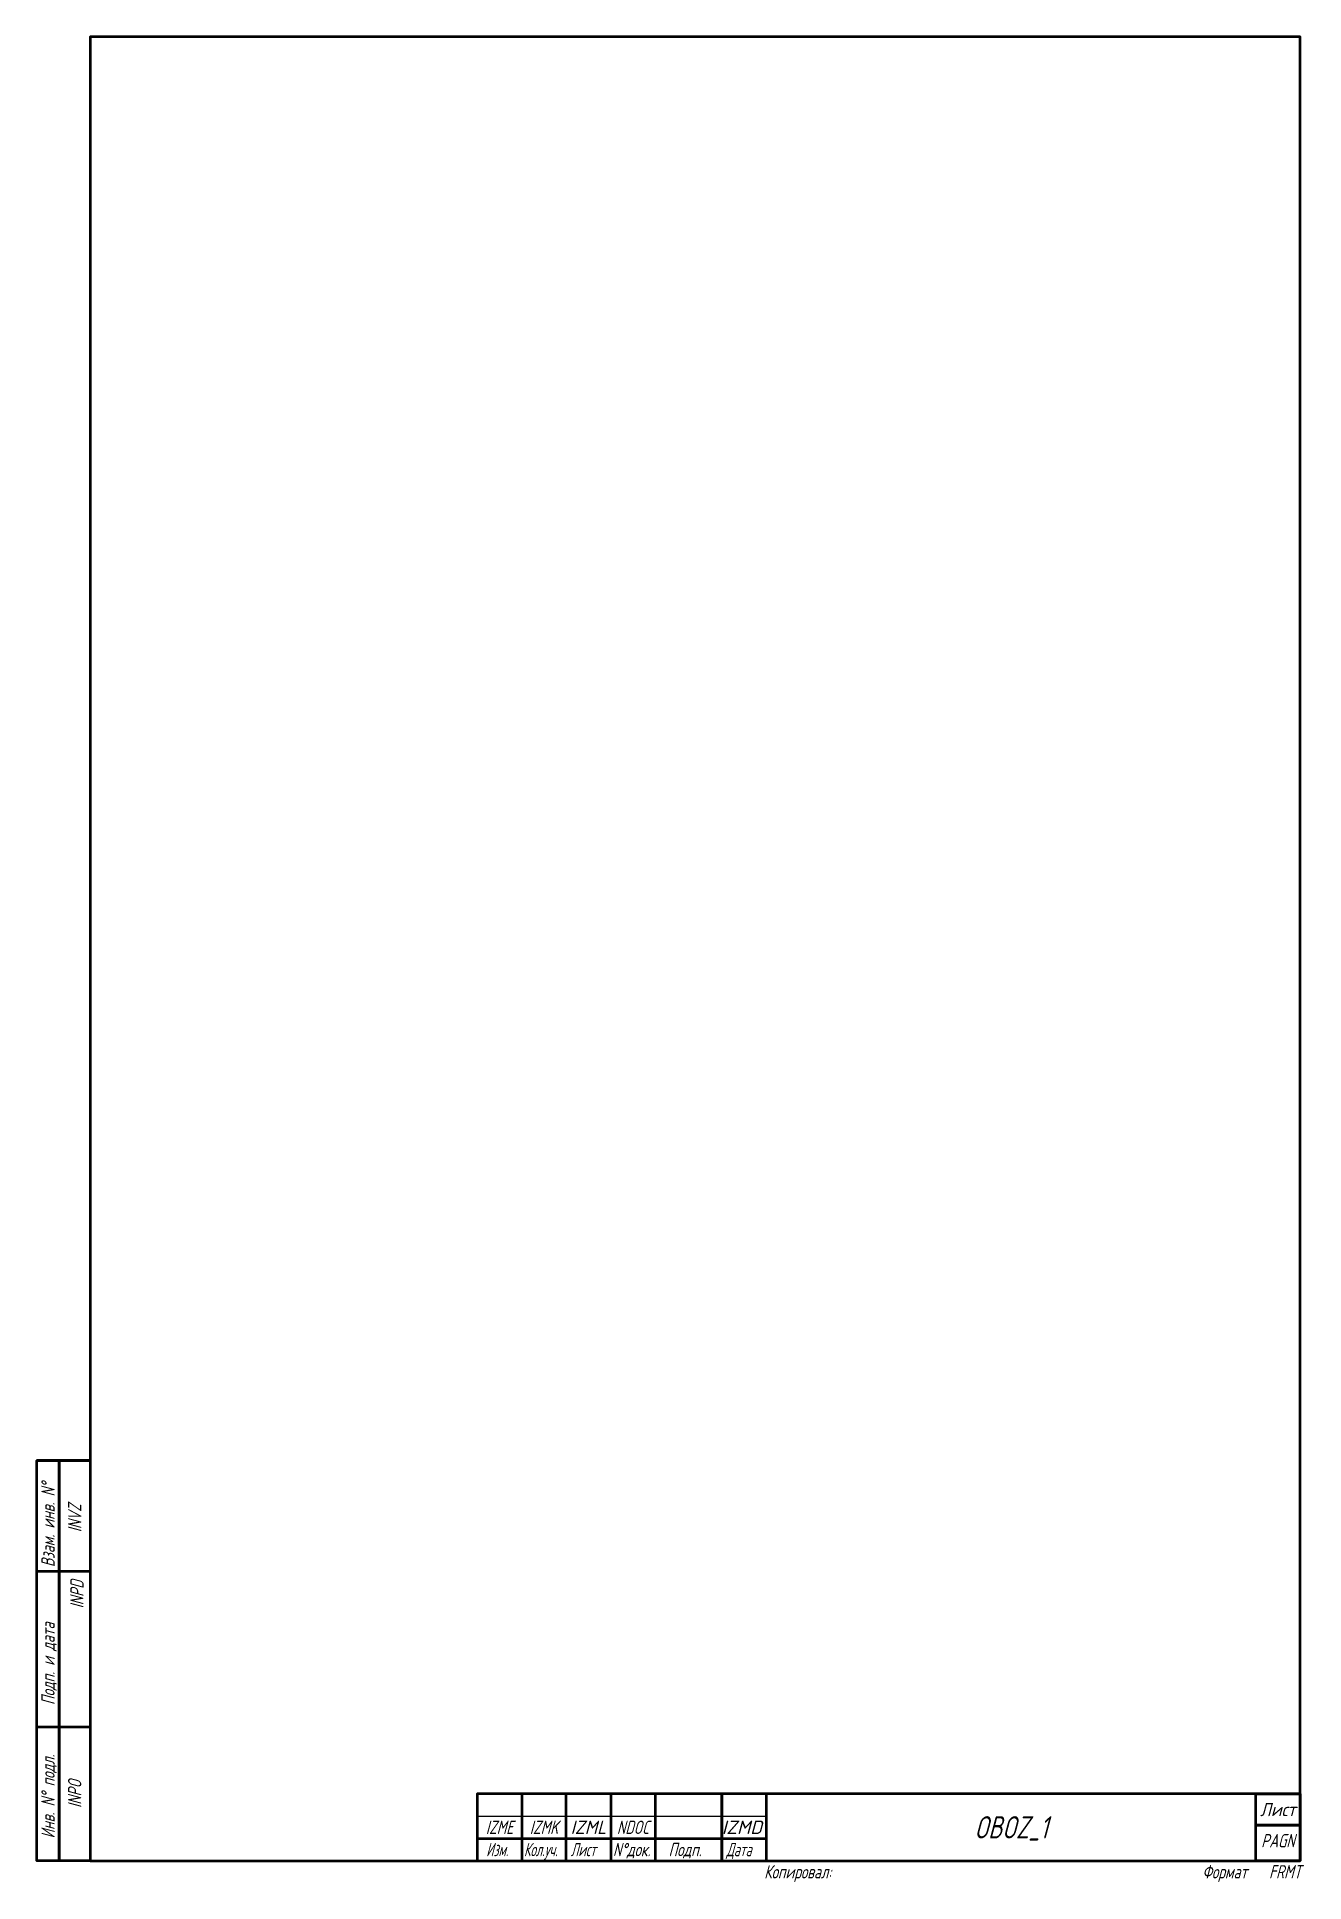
# Model space of a CAD drawing. Header units: millimetres. Extents: x -99 to 186, y -5 to 410.
import ezdxf
from ezdxf.enums import TextEntityAlignment as Align

# ---------------------------------------------------------------- set-up
doc = ezdxf.new("R2010")
doc.units = ezdxf.units.MM
for name, color, linetype, lineweight in [('AM_5', 3, 'Continuous', 25), ('AM_6', 2, 'Continuous', 35), ('AM_BOR', 7, 'Continuous', 50)]:
    doc.layers.add(name, color=color, linetype=linetype, lineweight=lineweight)
doc.styles.get("Standard").update_dxf_attribs({"font": 'simplex.shx', "width": 0.7, "oblique": 15, "height": 3})

msp = doc.modelspace()

# ---------------------------------------------------------------- linework, layer by layer
at = {"layer": 'AM_5', "lineweight": 25}
msp.add_line((0, 10), (65, 10), dxfattribs=at)
at = {"layer": 'AM_BOR', "color": 5, "lineweight": 50}
for p, q in [((-87, 90), (-99, 90)), ((-87, 65), (-99, 65)), ((-87, 30), (-99, 30)), ((30, 15), (30, 0)), ((0, 5), (65, 5))]:
    msp.add_line(p, q, dxfattribs=at)
for points in [[(-87, 0), (185, 0), (185, 410), (-87, 410)], [(-94, 0), (-99, 0), (-99, 90), (-94, 90)], [(-87, 0), (-94, 0), (-94, 90), (-87, 90)], [(0, 0), (185, 0), (185, 15), (0, 15)], [(10, 0), (20, 0), (20, 15), (10, 15)], [(40, 0), (55, 0), (55, 15), (40, 15)], [(55, 0), (65, 0), (65, 15), (55, 15)], [(185, 8), (175, 8), (175, 15), (185, 15)], [(185, 0), (175, 0), (175, 8), (185, 8)]]:
    msp.add_lwpolyline(points, close=True, dxfattribs=at)

# ---------------------------------------------------------------- texts
at = {"layer": 'AM_6', "lineweight": 35, "oblique": 15, "width": 0.7}
for s, p in [('Взам. инв. N°', (-95, 66)), ('Подп. и дата', (-95, 35)), ('Инв. N° подл.', (-95, 5))]:
    msp.add_text(s, height=3, rotation=90, dxfattribs=at).set_placement(p)
at = {"layer": 'AM_6', "lineweight": 35, "oblique": 15, "width": 0.666667}
msp.add_text('Лист', height=3, dxfattribs=at).set_placement((176, 10), (184, 10), align=Align.FIT)
at = {"layer": 'AM_6', "lineweight": 35, "oblique": 15}
for s, width, p in [('Изм.', 0.6, (2, 1)), ('Кол.уч.', 0.6, (10.5, 1)), ('Лист', 0.6, (21, 1)), ('N°док.', 0.7, (30.5, 1)), ('Подп.', 0.7, (43, 1)), ('Дата', 0.6, (56, 1)), ('Копировал:', 0.7, (64.5, -4)), ('Формат', 0.7, (163, -4))]:
    msp.add_text(s, height=3, dxfattribs=dict(at, width=width)).set_placement(p)
at = {"layer": 'AM_6', "lineweight": 35, "oblique": 15, "width": 0.7}
for tag, p in [('INVZ', (-89, 77)), ('INPO', (-89, 15))]:
    msp.add_attdef(tag, text='', height=3, rotation=90, dxfattribs=at).set_placement(p, align=Align.CENTER)
msp.add_attdef('INPD', text='', height=3, rotation=90, dxfattribs=at).set_placement((-88.5, 63), align=Align.RIGHT)
for tag, height, p in [('IZME', 3, (5, 6)), ('IZMK', 3, (15, 6)), ('NDOC', 3, (35, 6)), ('OBOZ_1', 5, (120, 5)), ('PAGN', 3, (180, 3))]:
    msp.add_attdef(tag, text='', height=height, dxfattribs=at).set_placement(p, align=Align.CENTER)
at = {"layer": 'AM_6', "lineweight": 35, "oblique": 15}
for tag, width, p, p2 in [('IZML', 0.875, (21, 6), (29, 6)), ('IZMD', 0.954545, (55, 6), (64, 6))]:
    msp.add_attdef(tag, text='', height=3, dxfattribs=dict(at, width=width)).set_placement(p, p2, align=Align.FIT)
at = {"layer": 'AM_6', "lineweight": 35, "oblique": 15, "width": 0.7}
msp.add_attdef('FRMT', (178, -4), 'А3', height=3, dxfattribs=at)

doc.saveas('drawing.dxf')
